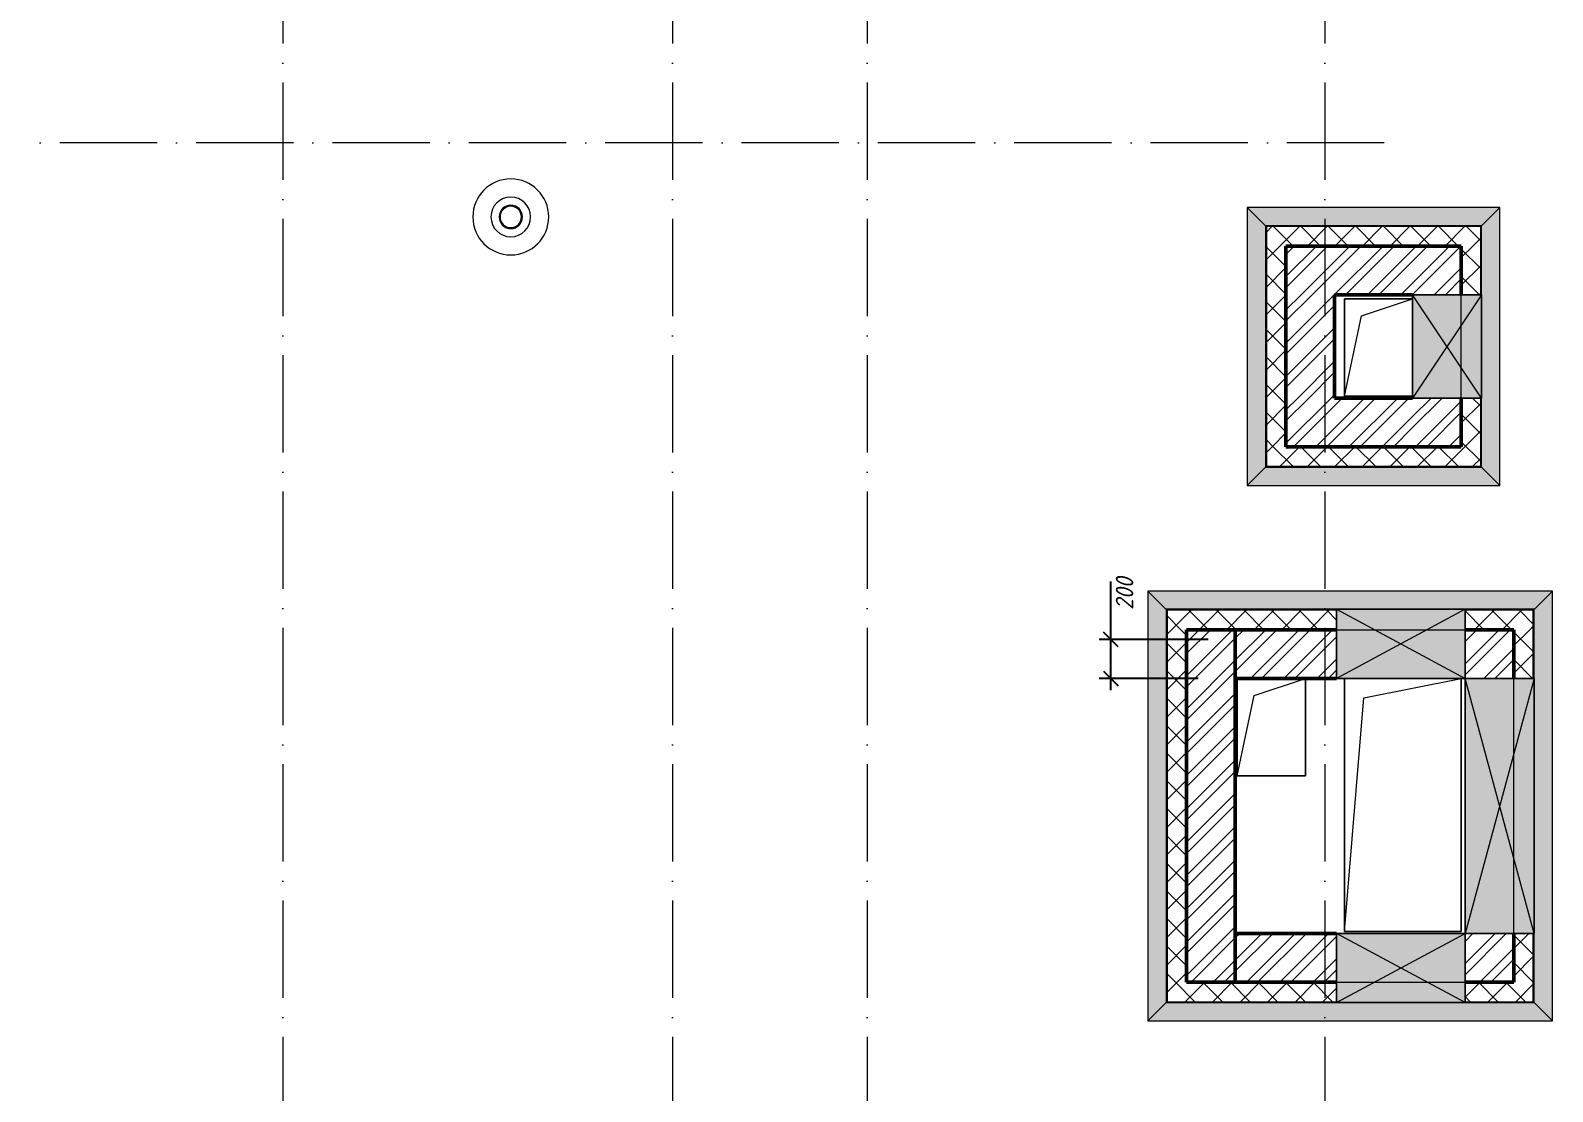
# Model space of a CAD drawing. Header units: millimetres. Extents: x -606178 to 312196, y -19338 to 632709.
# Drawn here: x -239248 to -231432, y 523504 to 528953 of the extents above; entities that cross this region are included whole.
import ezdxf

# ---------------------------------------------------------------- set-up
doc = ezdxf.new("R2010")
doc.units = ezdxf.units.MM
doc.linetypes.add('50_200_ШТРИХ_1Т_ш5_п1_п1_', pattern=[700, 500, -100, 0, -100])
for name, color, linetype, lineweight in [('A-____-____-DIMS', 7, 'Continuous', 9), ('A-DETL-GENF-OTLN', 7, 'Continuous', 9), ('A-FLOR-____-OTLN', 7, 'Continuous', 9), ('A-GENM-____-OTLN', 7, 'Continuous', 9), ('A-GLAZ-____-OTLN', 7, 'Continuous', 9), ('A-WALL-____-MCUT-1', 7, 'Continuous', 9), ('A-WALL-____-MCUT-2', 7, 'Continuous', 50), ('A-WALL-____-PATT-1', 7, 'Continuous', 9), ('A-WALL-FNSH-MCUT-1', 7, 'Continuous', 9), ('S-GRID-____-OTLN-1', 7, '50_200_ШТРИХ_1Т_ш5_п1_п1_', 9)]:
    doc.layers.add(name, color=color, linetype=linetype, lineweight=lineweight)
doc.layers.add('A-GLAZ-____-OTLN-1', color=7, linetype='Continuous', lineweight=9, true_color=0xc0c0c0)
doc.styles.add('ISOCPEUR_I_7', font='isocpeui.ttf', dxfattribs={"width": 0.9, "height": 90})
doc.dimstyles.new('ISO-1_8_0_9К_СРЕДНИЙ_Кладочные_1', dxfattribs={"dimscale": 304.8, "dimtxt": 89.638306, "dimasz": 0.246063, "dimexe": 0.19685, "dimexo": 0, "dimgap": 0, "dimtad": 1, "dimdec": 3, "dimrnd": 0.001, "dimdsep": 46, "dimtxsty": 'ISOCPEUR_I_7', "dimblk1": 'OBLIQUE', "dimblk2": 'OBLIQUE', "dimsah": 1, "dimcen": 0.09, "dimdle": 0.19685, "dimazin": 0, "dimtfac": 1, "dimtdec": 4, "dimtix": 1, "dimtmove": 0, "dimatfit": 3, "dimfxl": 1, "dimtvp": 1, "dimtolj": 1, "dimtzin": 0, "dimarcsym": 2})
pattern_1 = [(45, (-264901.3, 451794.26), (-70.71068, 70.71068), []), (135, (-264901.3, 451794.26), (-70.71068, -70.71068), [])]
pattern_2 = [(45, (-264901.3, 451794.26), (-85.53659, 85.53659), []), (45, (-264844.28, 451794.26), (-85.53659, 85.53659), [])]

# ---------------------------------------------------------------- blocks, each defined once
blk = doc.blocks.new('Кровельный аэратор - 143_Кровельный аэратор-15605992-АР1_План отверстий 2 этажа в осях 1-64_Ю-ЯЯ')
at = {"layer": 'A-GENM-____-OTLN'}
for radius, start, end in [(195, 360, 180), (101.9, 360, 180), (195, 180, 360), (101.9, 180, 360), (60, 360, 180), (60, 180, 360), (55, 360, 180), (55, 180, 360)]:
    blk.add_arc((0, 0), radius, start, end, dxfattribs=at)
blk = doc.blocks.new('AR_Отверстие прямоугольное _в плите_ - AR_Отверстие прямоугольное _в плите_-30552540-АР1_План отверстий 2 этажа в осях 1-64_Ю-ЯЯ')
at = {"layer": 'A-GENM-____-OTLN'}
for p, q in [((175, 250), (-175, 250)), ((-175, 250), (-175, -250)), ((-87.5, 162.5), (175, 250)), ((-175, -250), (-87.5, 162.5)), ((-175, -250), (175, -250))]:
    blk.add_line(p, q, dxfattribs=at)
blk = doc.blocks.new('AR_Отверстие прямоугольное _в плите_ - AR_Отверстие прямоугольное _в плите_-30552544-АР1_План отверстий 2 этажа в осях 1-64_Ю-ЯЯ')
at = {"layer": 'A-GENM-____-OTLN'}
for p, q in [((300, 650), (-300, 650)), ((-300, 650), (-300, -650)), ((-200, 550), (300, 650)), ((300, -650), (300, 650)), ((-300, -650), (-200, 550)), ((-300, -650), (300, -650))]:
    blk.add_line(p, q, dxfattribs=at)
blk = doc.blocks.new('AR_Отверстие прямоугольное _в плите_ - AR_Отверстие прямоугольное _в плите_-V194-АР1_План отверстий 2 этажа в осях 1-64_Ю-ЯЯ')
at = {"layer": 'A-GENM-____-OTLN'}
for p, q in [((175, 250), (-175, 250)), ((-175, 250), (-175, -250)), ((-87.5, 162.5), (175, 250)), ((175, -250), (175, 250)), ((-175, -250), (-87.5, 162.5)), ((-175, -250), (175, -250))]:
    blk.add_line(p, q, dxfattribs=at)
blk = doc.blocks.new('AR_Отверстие прямоугольное _в стене__БезПР - AR_Отверстие прямоугольное _в стене__БезПР-31947467-АР1_План отверстий 2 этажа в осях 1-64_Ю-ЯЯ')
at = {"layer": 'A-GLAZ-____-OTLN'}
blk.add_hatch(color=256, dxfattribs=at).paths.add_polyline_path([(265, 230), (-265, 230), (-265, -125), (265, -125)], flags=0)
at = {"layer": 'A-DETL-GENF-OTLN'}
for p, q in [((-265, -125), (-265, 230)), ((-265, 230), (265, 230)), ((265, 230), (-265, -125)), ((-265, 230), (265, -125)), ((265, 230), (-265, 230)), ((-265, 230), (-265, -125)), ((265, 230), (265, -125)), ((265, -125), (265, 230)), ((265, -125), (-265, -125)), ((-265, -125), (265, -125))]:
    blk.add_line(p, q, dxfattribs=at)
at = {"layer": 'A-GLAZ-____-OTLN'}
blk.add_line((265, 125), (-265, 125), dxfattribs=at)
blk = doc.blocks.new('AR_Отверстие прямоугольное _в стене__БезПР - AR_Отверстие прямоугольное _в стене__БезПР-32490818-АР1_План отверстий 2 этажа в осях 1-64_Ю-ЯЯ')
at = {"layer": 'A-GLAZ-____-OTLN'}
blk.add_hatch(color=256, dxfattribs=at).paths.add_polyline_path([(655, -19.5), (655, 230), (-655, 230), (-655, -125), (655, -125)], flags=0)
at = {"layer": 'A-DETL-GENF-OTLN'}
for p, q in [((-655, -125), (-655, 230)), ((-655, 230), (655, 230)), ((655, 230), (-655, -125)), ((-655, 230), (655, -125)), ((655, 230), (-655, 230)), ((-655, 230), (-655, -125)), ((655, 230), (655, -125)), ((655, -125), (655, 230)), ((655, -125), (-655, -125)), ((-655, -125), (655, -125))]:
    blk.add_line(p, q, dxfattribs=at)
at = {"layer": 'A-GLAZ-____-OTLN'}
blk.add_line((655, 125), (-655, 125), dxfattribs=at)
blk = doc.blocks.new('AR_Отверстие прямоугольное _в стене__БезПР - AR_Отверстие прямоугольное _в стене__БезПР-32490844-АР1_План отверстий 2 этажа в осях 1-64_Ю-ЯЯ')
at = {"layer": 'A-GLAZ-____-OTLN'}
blk.add_hatch(color=256, dxfattribs=at).paths.add_polyline_path([(-330, 125), (-330, -230), (330, -230), (330, 125), (6.4, 125)], flags=0)
at = {"layer": 'A-DETL-GENF-OTLN'}
for p, q in [((330, 125), (-330, 125)), ((-330, 125), (-330, -230)), ((330, -230), (-330, 125)), ((-330, -230), (330, 125)), ((-330, 125), (330, 125)), ((-330, -230), (-330, 125)), ((330, -230), (330, 125)), ((330, 125), (330, -230)), ((-330, -230), (330, -230)), ((330, -230), (-330, -230))]:
    blk.add_line(p, q, dxfattribs=at)
at = {"layer": 'A-GLAZ-____-OTLN'}
blk.add_line((330, -125), (-330, -125), dxfattribs=at)
blk = doc.blocks.new('AR_Отверстие прямоугольное _в стене__БезПР - AR_Отверстие прямоугольное _в стене__БезПР-32490823-АР1_План отверстий 2 этажа в осях 1-64_Ю-ЯЯ')
at = {"layer": 'A-GLAZ-____-OTLN'}
blk.add_hatch(color=256, dxfattribs=at).paths.add_polyline_path([(6.4, 230), (-330, 230), (-330, -125), (330, -125), (330, 230)], flags=0)
at = {"layer": 'A-DETL-GENF-OTLN'}
for p, q in [((-330, -125), (-330, 230)), ((-330, 230), (330, 230)), ((330, 230), (-330, -125)), ((-330, 230), (330, -125)), ((330, 230), (-330, 230)), ((-330, 230), (-330, -125)), ((330, 230), (330, -125)), ((330, -125), (330, 230)), ((330, -125), (-330, -125)), ((-330, -125), (330, -125))]:
    blk.add_line(p, q, dxfattribs=at)
at = {"layer": 'A-GLAZ-____-OTLN'}
blk.add_line((330, 125), (-330, 125), dxfattribs=at)
blk = doc.blocks.new('Отлив_СКБ1 - Отлив_Шахты-30185863-АР1_План отверстий 2 этажа в осях 1-64_Ю-ЯЯ')
at = {"layer": 'A-GLAZ-____-OTLN-1'}
blk.add_hatch(color=256, dxfattribs=at).paths.add_polyline_path([(1229, -199), (1133, -103), (1133, -105), (-103, -105), (-103, -103), (-199, -199), (1135, -199)], flags=0)
at = {"layer": 'A-GLAZ-____-OTLN'}
for p, q in [((-199, -199), (-103, -103)), ((1133, -103), (1229, -199)), ((-199, -199), (1229, -199))]:
    blk.add_line(p, q, dxfattribs=at)
blk = doc.blocks.new('Отлив_СКБ1 - Отлив_Шахты-32492502-АР1_План отверстий 2 этажа в осях 1-64_Ю-ЯЯ')
at = {"layer": 'A-GLAZ-____-OTLN-1'}
blk.add_hatch(color=256, dxfattribs=at).paths.add_polyline_path([(-199, -199), (1099, -199), (1003, -103), (1003, -105), (-103, -105), (-103, -103), (-105, -105)], flags=0)
at = {"layer": 'A-GLAZ-____-OTLN'}
for p, q in [((-199, -199), (-103, -103)), ((1003, -103), (1099, -199)), ((-199, -199), (1099, -199))]:
    blk.add_line(p, q, dxfattribs=at)
blk = doc.blocks.new('Отлив_СКБ1 - Отлив_Шахты-32492619-АР1_План отверстий 2 этажа в осях 1-64_Ю-ЯЯ')
at = {"layer": 'A-GLAZ-____-OTLN-1'}
blk.add_hatch(color=256, dxfattribs=at).paths.add_polyline_path([(1783, 103), (1879, 199), (-199, 199), (-103, 103), (-103, 105), (1783, 105)], flags=0)
at = {"layer": 'A-GLAZ-____-OTLN'}
for p, q in [((-103, 103), (-199, 199)), ((1879, 199), (-199, 199)), ((1879, 199), (1783, 103))]:
    blk.add_line(p, q, dxfattribs=at)
blk = doc.blocks.new('Отлив_СКБ1 - Отлив_Шахты-32497784-АР1_План отверстий 2 этажа в осях 1-64_Ю-ЯЯ')
at = {"layer": 'A-GLAZ-____-OTLN-1'}
blk.add_hatch(color=256, dxfattribs=at).paths.add_polyline_path([(2009, 199), (-199, 199), (-103, 103), (-103, 105), (1913, 105), (1913, 103), (1915, 105)], flags=0)
at = {"layer": 'A-GLAZ-____-OTLN'}
for p, q in [((-103, 103), (-199, 199)), ((2009, 199), (-199, 199)), ((2009, 199), (1913, 103))]:
    blk.add_line(p, q, dxfattribs=at)
blk = doc.blocks.new('_Oblique')
at = {"color": 0, "linetype": 'ByBlock', "lineweight": -2}
blk.add_line((-0.5, -0.5), (0.5, 0.5), dxfattribs=at)
blk = doc.blocks.new('*D4891')
at = {"layer": 'A-____-____-DIMS', "color": 0, "lineweight": -2, "transparency": 16777216}
for p, q in [((-233700.9, 525825.3), (-233700.9, 526122.3)), ((-233201.3, 525825.3), (-233760.9, 525825.3)), ((-233700.9, 525565.3), (-233700.9, 525825.3)), ((-233251.3, 525625.3), (-233760.9, 525625.3))]:
    blk.add_line(p, q, dxfattribs=at)
at = {"layer": 'Defpoints', "color": 0, "transparency": 16777216}
for p in [(-233700.9, 525825.3), (-233201.3, 525825.3), (-233251.3, 525625.3)]:
    blk.add_point(p, dxfattribs=at)
at = {"layer": 'A-____-____-DIMS', "color": 0, "lineweight": -2, "transparency": 16777216, "xscale": 75, "yscale": 75, "zscale": 75}
for p, rotation in [((-233700.9, 525825.3), 90), ((-233700.9, 525625.3), 270)]:
    blk.add_blockref('_Oblique', p, dxfattribs=dict(at, rotation=rotation))
at = {"layer": 'A-____-____-DIMS', "color": 0, "transparency": 16777216, "insert": (-233674.9, 525977.5), "char_height": 90, "width": 409.578, "attachment_point": 1, "rotation": 90, "line_spacing_factor": 1.149209, "style": 'ISOCPEUR_I_7'}
blk.add_mtext('\\A1;200', dxfattribs=at)

msp = doc.modelspace()

# ---------------------------------------------------------------- hatches: boundary and pattern name
at = {"layer": 'A-WALL-____-PATT-1'}
h = msp.add_hatch(dxfattribs=at)
h.set_pattern_fill('FP_1', color=256, style=0, pattern_type=2)
h.set_pattern_definition(pattern_1)
h.paths.add_polyline_path([(-231801.3011, 527845.3011), (-231801.3011, 527945.3011), (-232901.3011, 527945.3011), (-232901.3011, 527845.3011), (-231901.3011, 527845.3011)], flags=0)
h = msp.add_hatch(dxfattribs=at)
h.set_pattern_fill('FP_1', color=256, style=0, pattern_type=2)
h.set_pattern_definition(pattern_1)
h.paths.add_polyline_path([(-232801.3011, 526815.3011), (-232801.3011, 527845.3011), (-232901.3011, 527845.3011), (-232901.3011, 526815.3011)], flags=0)
h = msp.add_hatch(dxfattribs=at)
h.set_pattern_fill('FP_3', color=256, style=0, pattern_type=2)
h.set_pattern_definition(pattern_2)
h.paths.add_polyline_path([(-232551.3011, 527595.3011), (-231901.3011, 527595.3011), (-231901.3011, 527845.3011), (-232801.3011, 527845.3011), (-232801.3011, 527595.3011), (-232659.595, 527595.3011)], flags=0)
h = msp.add_hatch(dxfattribs=at)
h.set_pattern_fill('FP_1', color=256, style=0, pattern_type=2)
h.set_pattern_definition(pattern_1)
h.paths.add_polyline_path([(-231801.3011, 526715.3011), (-231801.3011, 527065.3011), (-231901.3011, 527065.3011), (-231901.3011, 526715.3011)], flags=0)
h.paths.add_polyline_path([(-231801.3011, 527595.3011), (-231801.3011, 527845.3011), (-231901.3011, 527845.3011), (-231901.3011, 527595.3011)], flags=0)
h = msp.add_hatch(dxfattribs=at)
h.set_pattern_fill('FP_3', color=256, style=0, pattern_type=2)
h.set_pattern_definition(pattern_2)
h.paths.add_polyline_path([(-232801.3011, 527065.3011), (-232551.3011, 527065.3011), (-232551.3011, 527595.3011), (-232801.3011, 527595.3011), (-232801.3011, 527584.593)], flags=0)
h = msp.add_hatch(dxfattribs=at)
h.set_pattern_fill('FP_3', color=256, style=0, pattern_type=2)
h.set_pattern_definition(pattern_2)
h.paths.add_polyline_path([(-232151.3011, 526815.3011), (-232151.3011, 527065.3011), (-232801.3011, 527065.3011), (-232801.3011, 526815.3011), (-232217.7198, 526815.3011)], flags=0)
h = msp.add_hatch(dxfattribs=at)
h.set_pattern_fill('FP_3', color=256, style=0, pattern_type=2)
h.set_pattern_definition(pattern_2)
h.paths.add_polyline_path([(-231901.3011, 526815.3011), (-231901.3011, 527065.3011), (-232151.3011, 527065.3011), (-232151.3011, 526815.3011)], flags=0)
h = msp.add_hatch(dxfattribs=at)
h.set_pattern_fill('FP_1', color=256, style=0, pattern_type=2)
h.set_pattern_definition(pattern_1)
h.paths.add_polyline_path([(-231901.3011, 526715.3011), (-231901.3011, 526815.3011), (-232901.3011, 526815.3011), (-232901.3011, 526715.3011), (-232217.7198, 526715.3011)], flags=0)
h = msp.add_hatch(dxfattribs=at)
h.set_pattern_fill('FP_1', color=256, style=0, pattern_type=2)
h.set_pattern_definition(pattern_1)
h.paths.add_polyline_path([(-231631.3011, 525875.3011), (-231531.3011, 525875.3011), (-231531.3011, 525975.3011), (-231881.3011, 525975.3011), (-231881.3011, 525875.3011)], flags=0)
h.paths.add_polyline_path([(-233061.3011, 525875.3011), (-232541.3011, 525875.3011), (-232541.3011, 525975.3011), (-233411.3011, 525975.3011), (-233411.3011, 525875.3011), (-233101.4702, 525875.3011)], flags=0)
h = msp.add_hatch(dxfattribs=at)
h.set_pattern_fill('FP_1', color=256, style=0, pattern_type=2)
h.set_pattern_definition(pattern_1)
h.paths.add_polyline_path([(-233311.3011, 524065.3011), (-233311.3011, 525875.3011), (-233411.3011, 525875.3011), (-233411.3011, 524065.3011)], flags=0)
h = msp.add_hatch(dxfattribs=at)
h.set_pattern_fill('FP_3', color=256, style=0, pattern_type=2)
h.set_pattern_definition(pattern_2)
h.paths.add_polyline_path([(-233061.3011, 524065.3011), (-233061.3011, 525875.3011), (-233311.3011, 525875.3011), (-233311.3011, 524065.3011), (-233101.4702, 524065.3011)], flags=0)
h = msp.add_hatch(dxfattribs=at)
h.set_pattern_fill('FP_3', color=256, style=0, pattern_type=2)
h.set_pattern_definition(pattern_2)
h.paths.add_polyline_path([(-231631.3011, 525625.3011), (-231631.3011, 525875.3011), (-231881.3011, 525875.3011), (-231881.3011, 525625.3011)], flags=0)
h.paths.add_polyline_path([(-232541.3011, 525625.3011), (-232541.3011, 525875.3011), (-233061.3011, 525875.3011), (-233061.3011, 525625.3011)], flags=0)
h = msp.add_hatch(dxfattribs=at)
h.set_pattern_fill('FP_1', color=256, style=0, pattern_type=2)
h.set_pattern_definition(pattern_1)
h.paths.add_polyline_path([(-231531.3011, 523965.3011), (-231531.3011, 524315.3011), (-231631.3011, 524315.3011), (-231631.3011, 523965.3011)], flags=0)
h.paths.add_polyline_path([(-231631.3011, 525625.3011), (-231531.3011, 525625.3011), (-231531.3011, 525875.3011), (-231631.3011, 525875.3011)], flags=0)
h = msp.add_hatch(dxfattribs=at)
h.set_pattern_fill('FP_3', color=256, style=0, pattern_type=2)
h.set_pattern_definition(pattern_2)
h.paths.add_polyline_path([(-232541.3011, 524065.3011), (-232541.3011, 524315.3011), (-233061.3011, 524315.3011), (-233061.3011, 524065.3011)], flags=0)
h = msp.add_hatch(dxfattribs=at)
h.set_pattern_fill('FP_3', color=256, style=0, pattern_type=2)
h.set_pattern_definition(pattern_2)
h.paths.add_polyline_path([(-231631.3011, 524065.3011), (-231631.3011, 524315.3011), (-231881.3011, 524315.3011), (-231881.3011, 524065.3011), (-231775.8447, 524065.3011)], flags=0)
h = msp.add_hatch(dxfattribs=at)
h.set_pattern_fill('FP_1', color=256, style=0, pattern_type=2)
h.set_pattern_definition(pattern_1)
h.paths.add_polyline_path([(-231775.8447, 523965.3011), (-231631.3011, 523965.3011), (-231631.3011, 524065.3011), (-231881.3011, 524065.3011), (-231881.3011, 523965.3011)], flags=0)
h.paths.add_polyline_path([(-233101.4702, 523965.3011), (-232541.3011, 523965.3011), (-232541.3011, 524065.3011), (-233411.3011, 524065.3011), (-233411.3011, 523965.3011)], flags=0)

# ---------------------------------------------------------------- linework, layer by layer
at = {"layer": 'A-FLOR-____-OTLN'}
for p, q in [((-232501.3011, 527574.9536), (-232151.3011, 527574.9536)), ((-232501.3011, 527074.9536), (-232501.3011, 527574.9536)), ((-232151.3011, 527074.9536), (-232501.3011, 527074.9536)), ((-233051.3011, 525624.9536), (-232701.3011, 525624.9536)), ((-233051.3011, 525124.9536), (-233051.3011, 525624.9536)), ((-232701.3011, 525624.9536), (-232701.3011, 525124.9536)), ((-232501.3011, 525624.9536), (-231901.3011, 525624.9536)), ((-232501.3011, 524324.9536), (-232501.3011, 525624.9536)), ((-231901.3011, 525624.9536), (-231901.3011, 524324.9536)), ((-232701.3011, 525124.9536), (-233051.3011, 525124.9536)), ((-231901.3011, 524324.9536), (-232501.3011, 524324.9536))]:
    msp.add_line(p, q, dxfattribs=at)
at = {"layer": 'A-WALL-____-MCUT-1'}
for p, q in [((-232904.3011, 527950.3011), (-232906.3011, 527950.3011)), ((-232906.3011, 527950.3011), (-232906.3011, 527948.3011)), ((-231796.3011, 527948.3011), (-232906.3011, 527948.3011)), ((-232906.3011, 527945.3011), (-232904.3011, 527945.3011)), ((-232904.3011, 527950.3011), (-232904.3011, 526710.3011)), ((-231801.3011, 527945.3011), (-232901.3011, 527945.3011)), ((-232901.3011, 527945.3011), (-232901.3011, 526715.3011)), ((-231801.3011, 527595.3011), (-231801.3011, 527945.3011)), ((-231796.3011, 527950.3011), (-231798.3011, 527950.3011)), ((-231798.3011, 527595.3011), (-231798.3011, 527950.3011)), ((-231796.3011, 527945.3011), (-231798.3011, 527945.3011)), ((-231796.3011, 527948.3011), (-231796.3011, 527950.3011)), ((-231801.3011, 526715.3011), (-231801.3011, 527065.3011)), ((-231798.3011, 526710.3011), (-231798.3011, 527065.3011)), ((-232904.3011, 526715.3011), (-232906.3011, 526715.3011)), ((-232906.3011, 526712.3011), (-231796.3011, 526712.3011)), ((-232906.3011, 526712.3011), (-232906.3011, 526710.3011)), ((-232906.3011, 526710.3011), (-232904.3011, 526710.3011)), ((-232901.3011, 526715.3011), (-231801.3011, 526715.3011)), ((-231801.3011, 526712.3011), (-231801.3011, 526710.3011)), ((-231798.3011, 526710.3011), (-231796.3011, 526710.3011)), ((-231796.3011, 526710.3011), (-231796.3011, 526712.3011)), ((-233414.3011, 525980.3011), (-233416.3011, 525980.3011)), ((-233416.3011, 525980.3011), (-233416.3011, 525978.3011)), ((-232541.3011, 525978.3011), (-233416.3011, 525978.3011)), ((-233416.3011, 525975.3011), (-233414.3011, 525975.3011)), ((-233414.3011, 525980.3011), (-233414.3011, 523960.3011)), ((-232541.3011, 525975.3011), (-233411.3011, 525975.3011)), ((-233411.3011, 525975.3011), (-233411.3011, 523965.3011)), ((-231526.3011, 525978.3011), (-231881.3011, 525978.3011)), ((-231531.3011, 525975.3011), (-231881.3011, 525975.3011)), ((-231531.3011, 525625.3011), (-231531.3011, 525975.3011)), ((-231526.3011, 525980.3011), (-231528.3011, 525980.3011)), ((-231528.3011, 525625.3011), (-231528.3011, 525980.3011)), ((-231526.3011, 525975.3011), (-231528.3011, 525975.3011)), ((-231526.3011, 525978.3011), (-231526.3011, 525980.3011)), ((-231531.3011, 523965.3011), (-231531.3011, 524315.3011)), ((-231528.3011, 523960.3011), (-231528.3011, 524315.3011)), ((-233414.3011, 523965.3011), (-233416.3011, 523965.3011)), ((-233416.3011, 523962.3011), (-232541.3011, 523962.3011)), ((-233416.3011, 523962.3011), (-233416.3011, 523960.3011)), ((-233416.3011, 523960.3011), (-233414.3011, 523960.3011)), ((-233411.3011, 523965.3011), (-232541.3011, 523965.3011)), ((-231881.3011, 523965.3011), (-231531.3011, 523965.3011)), ((-231881.3011, 523962.3011), (-231526.3011, 523962.3011)), ((-231531.3011, 523960.3011), (-231531.3011, 523962.3011)), ((-231528.3011, 523960.3011), (-231526.3011, 523960.3011)), ((-231526.3011, 523960.3011), (-231526.3011, 523962.3011))]:
    msp.add_line(p, q, dxfattribs=at)
at = {"layer": 'A-WALL-____-MCUT-2'}
for p, q in [((-231901.3011, 527845.3011), (-232801.3011, 527845.3011)), ((-232801.3011, 527845.3011), (-232801.3011, 526815.3011)), ((-231901.3011, 527595.3011), (-231901.3011, 527845.3011)), ((-232551.3011, 527595.3011), (-232151.3011, 527595.3011)), ((-232551.3011, 527065.3011), (-232551.3011, 527595.3011)), ((-232151.3011, 527065.3011), (-232551.3011, 527065.3011)), ((-231901.3011, 526815.3011), (-231901.3011, 527065.3011)), ((-232801.3011, 526815.3011), (-231901.3011, 526815.3011)), ((-232541.3011, 525875.3011), (-233311.3011, 525875.3011)), ((-233311.3011, 525875.3011), (-233311.3011, 524065.3011)), ((-233061.3011, 524065.3011), (-233061.3011, 525875.3011)), ((-231881.3011, 525875.3011), (-231631.3011, 525875.3011)), ((-231631.3011, 525625.3011), (-231631.3011, 525875.3011)), ((-233061.3011, 525625.3011), (-232541.3011, 525625.3011)), ((-232541.3011, 524315.3011), (-233061.3011, 524315.3011)), ((-231631.3011, 524065.3011), (-231631.3011, 524315.3011)), ((-232541.3011, 524065.3011), (-233311.3011, 524065.3011)), ((-231881.3011, 524065.3011), (-231631.3011, 524065.3011))]:
    msp.add_line(p, q, dxfattribs=at)
at = {"layer": 'A-WALL-FNSH-MCUT-1'}
for p, q in [((-232906.3011, 527948.3011), (-232906.3011, 526712.3011)), ((-231798.3011, 527950.3011), (-232904.3011, 527950.3011)), ((-231796.3011, 527595.3011), (-231796.3011, 527948.3011)), ((-231796.3011, 526712.3011), (-231796.3011, 527065.3011)), ((-232904.3011, 526710.3011), (-231798.3011, 526710.3011)), ((-233416.3011, 525978.3011), (-233416.3011, 523962.3011)), ((-232541.3011, 525980.3011), (-233414.3011, 525980.3011)), ((-231528.3011, 525980.3011), (-231881.3011, 525980.3011)), ((-231526.3011, 525625.3011), (-231526.3011, 525978.3011)), ((-231526.3011, 523962.3011), (-231526.3011, 524315.3011)), ((-233414.3011, 523960.3011), (-232541.3011, 523960.3011)), ((-231881.3011, 523960.3011), (-231528.3011, 523960.3011))]:
    msp.add_line(p, q, dxfattribs=at)
at = {"layer": 'S-GRID-____-OTLN-1'}
for p, q in [((-237951.3011, 542687.1106), (-237951.3011, 504685.847)), ((-235951.3011, 542687.1106), (-235951.3011, 518469.7429)), ((-234951.3011, 542687.1106), (-234951.3011, 504685.847)), ((-232601.3011, 542687.1106), (-232601.3011, 518469.7429)), ((-232296.3011, 528375.3011), (-269570.0713, 528375.3011))]:
    msp.add_line(p, q, dxfattribs=at)

# ---------------------------------------------------------------- block references
at = {"layer": 'A-GENM-____-OTLN'}
for name, p in [('Кровельный аэратор - 143_Кровельный аэратор-15605992-АР1_План отверстий 2 этажа в осях 1-64_Ю-ЯЯ', (-236781.3011, 527995.3011)), ('AR_Отверстие прямоугольное _в плите_ - AR_Отверстие прямоугольное _в плите_-30552540-АР1_План отверстий 2 этажа в осях 1-64_Ю-ЯЯ', (-232326.3011, 527324.9536)), ('AR_Отверстие прямоугольное _в плите_ - AR_Отверстие прямоугольное _в плите_-V194-АР1_План отверстий 2 этажа в осях 1-64_Ю-ЯЯ', (-232876.3011, 525374.9536)), ('AR_Отверстие прямоугольное _в плите_ - AR_Отверстие прямоугольное _в плите_-30552544-АР1_План отверстий 2 этажа в осях 1-64_Ю-ЯЯ', (-232201.3011, 524974.9536))]:
    msp.add_blockref(name, p, dxfattribs=at)
at = {"layer": 'A-GLAZ-____-OTLN'}
for name, p, rotation in [('Отлив_СКБ1 - Отлив_Шахты-30185863-АР1_План отверстий 2 этажа в осях 1-64_Ю-ЯЯ', (-232801.3011, 527845.3011), 270), ('Отлив_СКБ1 - Отлив_Шахты-32492502-АР1_План отверстий 2 этажа в осях 1-64_Ю-ЯЯ', (-231901.3011, 527845.3011), 180), ('Отлив_СКБ1 - Отлив_Шахты-30185863-АР1_План отверстий 2 этажа в осях 1-64_Ю-ЯЯ', (-231901.3011, 526815.3011), 90), ('AR_Отверстие прямоугольное _в стене__БезПР - AR_Отверстие прямоугольное _в стене__БезПР-31947467-АР1_План отверстий 2 этажа в осях 1-64_Ю-ЯЯ', (-232026.3011, 527330.3011), 270), ('Отлив_СКБ1 - Отлив_Шахты-32497784-АР1_План отверстий 2 этажа в осях 1-64_Ю-ЯЯ', (-233311.3011, 524065.3011), 89.99999999999986), ('Отлив_СКБ1 - Отлив_Шахты-32497784-АР1_План отверстий 2 этажа в осях 1-64_Ю-ЯЯ', (-231631.3011, 525875.3011), 269.9999999999998), ('AR_Отверстие прямоугольное _в стене__БезПР - AR_Отверстие прямоугольное _в стене__БезПР-32490844-АР1_План отверстий 2 этажа в осях 1-64_Ю-ЯЯ', (-232211.3011, 525750.3011), 180), ('AR_Отверстие прямоугольное _в стене__БезПР - AR_Отверстие прямоугольное _в стене__БезПР-32490818-АР1_План отверстий 2 этажа в осях 1-64_Ю-ЯЯ', (-231756.3011, 524970.3011), 270), ('AR_Отверстие прямоугольное _в стене__БезПР - AR_Отверстие прямоугольное _в стене__БезПР-32490823-АР1_План отверстий 2 этажа в осях 1-64_Ю-ЯЯ', (-232211.3011, 524190.3011), 180), ('Отлив_СКБ1 - Отлив_Шахты-32492619-АР1_План отверстий 2 этажа в осях 1-64_Ю-ЯЯ', (-231631.3011, 524065.3011), 180)]:
    msp.add_blockref(name, p, dxfattribs=dict(at, rotation=rotation))
for name, p in [('Отлив_СКБ1 - Отлив_Шахты-32492502-АР1_План отверстий 2 этажа в осях 1-64_Ю-ЯЯ', (-232801.3011, 526815.3011)), ('Отлив_СКБ1 - Отлив_Шахты-32492619-АР1_План отверстий 2 этажа в осях 1-64_Ю-ЯЯ', (-233311.3011, 525875.3011))]:
    msp.add_blockref(name, p, dxfattribs=at)

# ---------------------------------------------------------------- dimensions: what is measured, and where the dimension line sits
at = {"layer": 'A-____-____-DIMS'}
dim = msp.add_linear_dim(base=(-233700.9465, 525825.3011), p1=(-233251.3011, 525625.3011), p2=(-233201.3011, 525825.3011), angle=90, dimstyle='ISO-1_8_0_9К_СРЕДНИЙ_Кладочные_1', override={"dimpost": '<>', "dimfxl": 206.155281}, dxfattribs=at)
dim.commit()
dim.dimension.update_dxf_attribs({"geometry": '*D4891', "text_midpoint": (-233614.9147, 526122.2701), "dimtype": 160, "text_rotation": 90})

doc.saveas('drawing.dxf')
